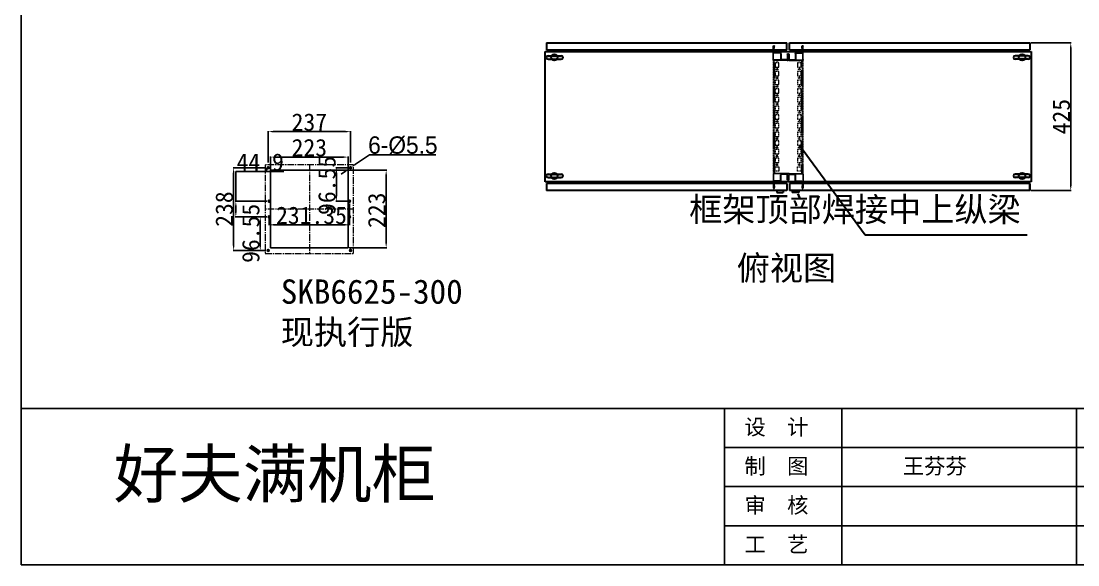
# Model space of a CAD drawing. Header units: millimetres. Extents: x 6893 to 19543, y -3475 to 6590.
# Drawn here: x 6893 to 9936, y -3475 to -1910 of the extents above; entities that cross this region are included whole.
import ezdxf

# ---------------------------------------------------------------- set-up
doc = ezdxf.new("R2010")
doc.units = ezdxf.units.MM
for name, pattern in [('ACAD_ISO04W100', [30, 24, -3, 0, -3]), ('CENTER2', [28.575, 19.05, -3.175, 3.175, -3.175]), ('HIDDEN', [1.905, 1.27, -0.635]), ('HIDDEN2', [4.7625, 3.175, -1.5875])]:
    doc.linetypes.add(name, pattern=pattern)
for name, color, linetype in [('shixian', 7, 'Continuous'), ('tukuang', 7, 'Continuous'), ('xuxian1', 6, 'ACAD_ISO04W100')]:
    doc.layers.add(name, color=color, linetype=linetype)
for name, color, linetype, lineweight in [('中心线', 1, 'CENTER2', 15), ('图框', 7, 'Continuous', 15), ('注释层', 3, 'Continuous', 0), ('轮廓层', 7, 'Continuous', 30), ('轮廓线', 7, 'Continuous', 25)]:
    doc.layers.add(name, color=color, linetype=linetype, lineweight=lineweight)
doc.styles.add('SLDTEXTSTYLE0', font='')
doc.styles.get("Standard").update_dxf_attribs({"font": ''})
doc.styles.get('SLDTEXTSTYLE0').set_extended_font_data('宋体')
doc.styles.get('Standard').set_extended_font_data('SimSun')
doc.dimstyles.new('50#', dxfattribs={"dimtxt": 50, "dimasz": 15, "dimexe": 1.5, "dimexo": 3, "dimgap": 2, "dimtad": 1, "dimtoh": 1, "dimzin": 12, "dimdsep": 46, "dimtxsty": 'Standard', "dimcen": 20, "dimclrd": 3, "dimclre": 3, "dimclrt": 7, "dimadec": 0, "dimazin": 3, "dimtfac": 1, "dimtmove": 0, "dimatfit": 3, "dimfxl": 1, "dimarcsym": 0})

# ---------------------------------------------------------------- blocks, each defined once
blk = doc.blocks.new('*D213')
at = {"layer": 'Defpoints', "color": 0, "transparency": 16777216}
for p in [(9797.7, -1972.7), (9797.7, -2397.7), (9915.3, -2397.7)]:
    blk.add_point(p, dxfattribs=at)
at = {"layer": '轮廓层', "color": 3, "lineweight": -2, "transparency": 16777216}
for p, q in [((9800.7, -1972.7), (9916.8, -1972.7)), ((9915.3, -1987.7), (9915.3, -2382.7)), ((9800.7, -2397.7), (9916.8, -2397.7))]:
    blk.add_line(p, q, dxfattribs=at)
at = {"layer": '轮廓层', "color": 3, "transparency": 16777216}
for points in [[(9917.8, -1987.7), (9912.8, -1987.7), (9915.3, -1972.7)], [(9912.8, -2382.7), (9917.8, -2382.7), (9915.3, -2397.7)]]:
    blk.add_solid(points, dxfattribs=at)
at = {"layer": '轮廓层', "color": 7, "transparency": 16777216, "insert": (9888.3, -2185.2), "char_height": 50, "attachment_point": 5, "rotation": 90}
blk.add_mtext('425', dxfattribs=at)
blk = doc.blocks.new('图框1')
for p, q in [((139.58, 52.16), (139.58, 72.16)), ((154.58, 52.16), (154.58, 72.16)), ((184.58, 52.16), (184.58, 72.16)), ((333.58, 67.16), (139.58, 67.16)), ((333.58, 62.16), (139.58, 62.16)), ((333.58, 57.16), (139.58, 57.16))]:
    blk.add_line(p, q)
at = {"layer": 'tukuang', "linetype": 'ByBlock'}
blk.add_line((333.58, 72.16), (49.58, 72.16), dxfattribs=at)
at = {"layer": 'xuxian1', "linetype": 'ByBlock'}
for p, q in [((49.58, 52.16), (49.58, 247.16)), ((333.58, 52.16), (49.58, 52.16))]:
    blk.add_line(p, q, dxfattribs=at)
at = {"insert": (61.43, 66.81), "char_height": 6.0463, "width": 122.1343, "attachment_point": 1}
blk.add_mtext('{\\fSimSun|b0|i0|c134|p2;好夫满机柜}', dxfattribs=at)
at = {"layer": 'shixian', "char_height": 2, "width": 17.993, "attachment_point": 1}
for s, insert in [('设  计', (142.12, 70.78)), ('制  图', (142.12, 65.78)), ('{\\f宋体|b0|i0|c134|p2;王芬芬', (162.37, 65.78)), ('审  核', (142.12, 60.78)), ('工  艺', (142.12, 55.78))]:
    blk.add_mtext(s, dxfattribs=dict(at, insert=insert))
blk = doc.blocks.new('A$C0BB32EA6')
at = {"color": 6, "linetype": 'HIDDEN2', "lineweight": 0}
for p, q in [((1.5, 325.1), (0, 325.1)), ((1.5, 321.1), (0, 321.1)), ((0, 316.6), (1.5, 316.6)), ((1.5, 312.6), (0, 312.6)), ((1.5, 312.6), (0, 312.6)), ((2.5, 324.8), (2.5, 0)), ((84.5, 0), (84.5, 324.8)), ((85.5, 325.1), (87, 325.1)), ((87, 321.1), (85.5, 321.1)), ((85.5, 316.6), (87, 316.6)), ((85.5, 312.6), (87, 312.6)), ((85.5, 312.6), (87, 312.6)), ((1.5, 300.1), (0, 300.1)), ((1.5, 300.1), (0, 300.1)), ((1.5, 296.1), (0, 296.1)), ((0, 291.6), (1.5, 291.6)), ((1.5, 287.6), (0, 287.6)), ((1.5, 287.6), (0, 287.6)), ((1.5, 275.1), (0, 275.1)), ((1.5, 275.1), (0, 275.1)), ((1.5, 275.1), (0, 275.1)), ((85.5, 300.1), (87, 300.1)), ((85.5, 300.1), (87, 300.1)), ((87, 296.1), (85.5, 296.1)), ((85.5, 291.6), (87, 291.6)), ((85.5, 287.6), (87, 287.6)), ((85.5, 287.6), (87, 287.6)), ((85.5, 275.1), (87, 275.1)), ((85.5, 275.1), (87, 275.1)), ((85.5, 275.1), (87, 275.1)), ((1.5, 271.1), (0, 271.1)), ((1.5, 271.1), (0, 271.1)), ((1.5, 271.1), (0, 271.1)), ((0, 266.6), (1.5, 266.6)), ((0, 266.6), (1.5, 266.6)), ((0, 266.6), (1.5, 266.6)), ((1.5, 262.6), (0, 262.6)), ((1.5, 262.6), (0, 262.6)), ((1.5, 262.6), (0, 262.6)), ((1.5, 250.1), (0, 250.1)), ((1.5, 250.1), (0, 250.1)), ((1.5, 250.1), (0, 250.1)), ((1.5, 250.1), (0, 250.1)), ((1.5, 246.1), (0, 246.1)), ((1.5, 246.1), (0, 246.1)), ((1.5, 246.1), (0, 246.1)), ((1.5, 246.1), (0, 246.1)), ((87, 271.1), (85.5, 271.1)), ((87, 271.1), (85.5, 271.1)), ((87, 271.1), (85.5, 271.1)), ((85.5, 266.6), (87, 266.6)), ((85.5, 266.6), (87, 266.6)), ((85.5, 266.6), (87, 266.6)), ((85.5, 262.6), (87, 262.6)), ((85.5, 262.6), (87, 262.6)), ((85.5, 262.6), (87, 262.6)), ((85.5, 250.1), (87, 250.1)), ((85.5, 250.1), (87, 250.1)), ((85.5, 250.1), (87, 250.1)), ((85.5, 250.1), (87, 250.1)), ((87, 246.1), (85.5, 246.1)), ((87, 246.1), (85.5, 246.1)), ((87, 246.1), (85.5, 246.1)), ((87, 246.1), (85.5, 246.1)), ((0, 241.6), (1.5, 241.6)), ((0, 241.6), (1.5, 241.6)), ((0, 241.6), (1.5, 241.6)), ((0, 241.6), (1.5, 241.6)), ((1.5, 237.6), (0, 237.6)), ((1.5, 237.6), (0, 237.6)), ((1.5, 237.6), (0, 237.6)), ((1.5, 237.6), (0, 237.6)), ((1.5, 225.1), (0, 225.1)), ((1.5, 225.1), (0, 225.1)), ((1.5, 225.1), (0, 225.1)), ((1.5, 225.1), (0, 225.1)), ((1.5, 221.1), (0, 221.1)), ((1.5, 221.1), (0, 221.1)), ((1.5, 221.1), (0, 221.1)), ((1.5, 221.1), (0, 221.1)), ((0, 216.6), (1.5, 216.6)), ((0, 216.6), (1.5, 216.6)), ((0, 216.6), (1.5, 216.6)), ((0, 216.6), (1.5, 216.6)), ((85.5, 241.6), (87, 241.6)), ((85.5, 241.6), (87, 241.6)), ((85.5, 241.6), (87, 241.6)), ((85.5, 241.6), (87, 241.6)), ((85.5, 237.6), (87, 237.6)), ((85.5, 237.6), (87, 237.6)), ((85.5, 237.6), (87, 237.6)), ((85.5, 237.6), (87, 237.6)), ((85.5, 225.1), (87, 225.1)), ((85.5, 225.1), (87, 225.1)), ((85.5, 225.1), (87, 225.1)), ((85.5, 225.1), (87, 225.1)), ((87, 221.1), (85.5, 221.1)), ((87, 221.1), (85.5, 221.1)), ((87, 221.1), (85.5, 221.1)), ((87, 221.1), (85.5, 221.1)), ((85.5, 216.6), (87, 216.6)), ((85.5, 216.6), (87, 216.6)), ((85.5, 216.6), (87, 216.6)), ((85.5, 216.6), (87, 216.6)), ((1.5, 212.6), (0, 212.6)), ((1.5, 212.6), (0, 212.6)), ((1.5, 212.6), (0, 212.6)), ((1.5, 212.6), (0, 212.6)), ((1.5, 200.1), (0, 200.1)), ((1.5, 200.1), (0, 200.1)), ((1.5, 200.1), (0, 200.1)), ((1.5, 200.1), (0, 200.1)), ((1.5, 196.1), (0, 196.1)), ((1.5, 196.1), (0, 196.1)), ((1.5, 196.1), (0, 196.1)), ((1.5, 196.1), (0, 196.1)), ((0, 191.6), (1.5, 191.6)), ((0, 191.6), (1.5, 191.6)), ((0, 191.6), (1.5, 191.6)), ((0, 191.6), (1.5, 191.6)), ((1.5, 187.6), (0, 187.6)), ((1.5, 187.6), (0, 187.6)), ((1.5, 187.6), (0, 187.6)), ((1.5, 187.6), (0, 187.6)), ((85.5, 212.6), (87, 212.6)), ((85.5, 212.6), (87, 212.6)), ((85.5, 212.6), (87, 212.6)), ((85.5, 212.6), (87, 212.6)), ((85.5, 200.1), (87, 200.1)), ((85.5, 200.1), (87, 200.1)), ((85.5, 200.1), (87, 200.1)), ((85.5, 200.1), (87, 200.1)), ((87, 196.1), (85.5, 196.1)), ((87, 196.1), (85.5, 196.1)), ((87, 196.1), (85.5, 196.1)), ((87, 196.1), (85.5, 196.1)), ((85.5, 191.6), (87, 191.6)), ((85.5, 191.6), (87, 191.6)), ((85.5, 191.6), (87, 191.6)), ((85.5, 191.6), (87, 191.6)), ((85.5, 187.6), (87, 187.6)), ((85.5, 187.6), (87, 187.6)), ((85.5, 187.6), (87, 187.6)), ((85.5, 187.6), (87, 187.6)), ((1.5, 175.1), (0, 175.1)), ((1.5, 175.1), (0, 175.1)), ((1.5, 175.1), (0, 175.1)), ((1.5, 171.1), (0, 171.1)), ((1.5, 171.1), (0, 171.1)), ((1.5, 171.1), (0, 171.1)), ((0, 166.6), (1.5, 166.6)), ((0, 166.6), (1.5, 166.6)), ((0, 166.6), (1.5, 166.6)), ((1.5, 162.6), (0, 162.6)), ((1.5, 162.6), (0, 162.6)), ((1.5, 162.6), (0, 162.6)), ((85.5, 175.1), (87, 175.1)), ((85.5, 175.1), (87, 175.1)), ((85.5, 175.1), (87, 175.1)), ((87, 171.1), (85.5, 171.1)), ((87, 171.1), (85.5, 171.1)), ((87, 171.1), (85.5, 171.1)), ((85.5, 166.6), (87, 166.6)), ((85.5, 166.6), (87, 166.6)), ((85.5, 166.6), (87, 166.6)), ((85.5, 162.6), (87, 162.6)), ((85.5, 162.6), (87, 162.6)), ((85.5, 162.6), (87, 162.6)), ((1.5, 150.1), (0, 150.1)), ((1.5, 146.1), (0, 146.1)), ((0, 141.6), (1.5, 141.6)), ((1.5, 137.6), (0, 137.6)), ((1.5, 125.1), (0, 125.1)), ((85.5, 150.1), (87, 150.1)), ((87, 146.1), (85.5, 146.1)), ((85.5, 141.6), (87, 141.6)), ((85.5, 137.6), (87, 137.6)), ((85.5, 125.1), (87, 125.1)), ((1.5, 121.1), (0, 121.1)), ((0, 116.6), (1.5, 116.6)), ((1.5, 112.6), (0, 112.6)), ((1.5, 100.1), (0, 100.1)), ((1.5, 96.1), (0, 96.1)), ((0, 91.6), (1.5, 91.6)), ((87, 121.1), (85.5, 121.1)), ((85.5, 116.6), (87, 116.6)), ((85.5, 112.6), (87, 112.6)), ((85.5, 100.1), (87, 100.1)), ((87, 96.1), (85.5, 96.1)), ((85.5, 91.6), (87, 91.6)), ((1.5, 87.6), (0, 87.6)), ((1.5, 75.1), (0, 75.1)), ((1.5, 71.1), (0, 71.1)), ((0, 66.6), (1.5, 66.6)), ((1.5, 62.6), (0, 62.6)), ((85.5, 87.6), (87, 87.6)), ((85.5, 75.1), (87, 75.1)), ((87, 71.1), (85.5, 71.1)), ((85.5, 66.6), (87, 66.6)), ((85.5, 62.6), (87, 62.6)), ((1.5, 50.1), (0, 50.1)), ((1.5, 46.1), (0, 46.1)), ((0, 41.6), (1.5, 41.6)), ((1.5, 37.6), (0, 37.6)), ((85.5, 50.1), (87, 50.1)), ((87, 46.1), (85.5, 46.1)), ((85.5, 41.6), (87, 41.6)), ((85.5, 37.6), (87, 37.6)), ((1.5, 25.1), (0, 25.1)), ((1.5, 21.1), (0, 21.1)), ((0, 16.6), (1.5, 16.6)), ((85.5, 25.1), (87, 25.1)), ((87, 21.1), (85.5, 21.1)), ((85.5, 16.6), (87, 16.6)), ((85.5, 12.1), (87, 12.1)), ((85.5, 8.1), (87, 8.1))]:
    blk.add_line(p, q, dxfattribs=at)
at = {"color": 6, "linetype": 'HIDDEN2', "lineweight": 15}
for p, q in [((0, 324.8), (0, 0)), ((0, 324.8), (2.5, 324.8)), ((2.5, 324.8), (2.5, 0)), ((41, 324.8), (2.5, 324.8)), ((16.8, 318.6), (6.3, 318.6)), ((6.3, 318.6), (6.3, 306.1)), ((16.8, 318.6), (6.3, 318.6)), ((6.3, 318.6), (6.3, 306.1)), ((6.3, 306.1), (16.8, 306.1)), ((6.3, 306.1), (16.8, 306.1)), ((16.8, 306.1), (16.8, 318.6)), ((16.8, 306.1), (16.8, 318.6)), ((41, 324.8), (43.5, 324.8)), ((46, 324.8), (43.5, 324.8)), ((46, 324.8), (84.5, 324.8)), ((80.8, 318.6), (70.3, 318.6)), ((70.3, 318.6), (70.3, 306.1)), ((80.8, 318.6), (70.3, 318.6)), ((70.3, 318.6), (70.3, 306.1)), ((70.3, 306.1), (80.8, 306.1)), ((70.3, 306.1), (80.8, 306.1)), ((80.8, 306.1), (80.8, 318.6)), ((80.8, 306.1), (80.8, 318.6)), ((84.5, 0), (84.5, 324.8)), ((87, 324.8), (84.5, 324.8)), ((87, 0), (87, 324.8)), ((16.8, 293.6), (6.3, 293.6)), ((6.3, 293.6), (6.3, 281.1)), ((16.8, 293.6), (6.3, 293.6)), ((6.3, 293.6), (6.3, 281.1)), ((6.3, 281.1), (16.8, 281.1)), ((6.3, 281.1), (16.8, 281.1)), ((16.8, 281.1), (16.8, 293.6)), ((16.8, 281.1), (16.8, 293.6)), ((80.8, 293.6), (70.3, 293.6)), ((70.3, 293.6), (70.3, 281.1)), ((80.8, 293.6), (70.3, 293.6)), ((70.3, 293.6), (70.3, 281.1)), ((70.3, 281.1), (80.8, 281.1)), ((70.3, 281.1), (80.8, 281.1)), ((80.8, 281.1), (80.8, 293.6)), ((80.8, 281.1), (80.8, 293.6)), ((16.8, 268.6), (6.3, 268.6)), ((6.3, 268.6), (6.3, 256.1)), ((16.8, 268.6), (6.3, 268.6)), ((6.3, 268.6), (6.3, 256.1)), ((16.8, 268.6), (6.3, 268.6)), ((6.3, 268.6), (6.3, 256.1)), ((6.3, 256.1), (16.8, 256.1)), ((6.3, 256.1), (16.8, 256.1)), ((6.3, 256.1), (16.8, 256.1)), ((16.8, 243.6), (6.3, 243.6)), ((6.3, 243.6), (6.3, 231.1)), ((16.8, 243.6), (6.3, 243.6)), ((6.3, 243.6), (6.3, 231.1)), ((16.8, 243.6), (6.3, 243.6)), ((6.3, 243.6), (6.3, 231.1)), ((16.8, 243.6), (6.3, 243.6)), ((6.3, 243.6), (6.3, 231.1)), ((16.8, 256.1), (16.8, 268.6)), ((16.8, 256.1), (16.8, 268.6)), ((16.8, 256.1), (16.8, 268.6)), ((16.8, 231.1), (16.8, 243.6)), ((16.8, 231.1), (16.8, 243.6)), ((16.8, 231.1), (16.8, 243.6)), ((16.8, 231.1), (16.8, 243.6)), ((80.8, 268.6), (70.3, 268.6)), ((70.3, 268.6), (70.3, 256.1)), ((80.8, 268.6), (70.3, 268.6)), ((70.3, 268.6), (70.3, 256.1)), ((80.8, 268.6), (70.3, 268.6)), ((70.3, 268.6), (70.3, 256.1)), ((70.3, 256.1), (80.8, 256.1)), ((70.3, 256.1), (80.8, 256.1)), ((70.3, 256.1), (80.8, 256.1)), ((80.8, 243.6), (70.3, 243.6)), ((70.3, 243.6), (70.3, 231.1)), ((80.8, 243.6), (70.3, 243.6)), ((70.3, 243.6), (70.3, 231.1)), ((80.8, 243.6), (70.3, 243.6)), ((70.3, 243.6), (70.3, 231.1)), ((80.8, 243.6), (70.3, 243.6)), ((70.3, 243.6), (70.3, 231.1)), ((80.8, 256.1), (80.8, 268.6)), ((80.8, 256.1), (80.8, 268.6)), ((80.8, 256.1), (80.8, 268.6)), ((80.8, 231.1), (80.8, 243.6)), ((80.8, 231.1), (80.8, 243.6)), ((80.8, 231.1), (80.8, 243.6)), ((80.8, 231.1), (80.8, 243.6)), ((6.3, 231.1), (16.8, 231.1)), ((6.3, 231.1), (16.8, 231.1)), ((6.3, 231.1), (16.8, 231.1)), ((6.3, 231.1), (16.8, 231.1)), ((16.8, 218.6), (6.3, 218.6)), ((6.3, 218.6), (6.3, 206.1)), ((16.8, 218.6), (6.3, 218.6)), ((6.3, 218.6), (6.3, 206.1)), ((16.8, 218.6), (6.3, 218.6)), ((6.3, 218.6), (6.3, 206.1)), ((16.8, 218.6), (6.3, 218.6)), ((6.3, 218.6), (6.3, 206.1)), ((16.8, 206.1), (16.8, 218.6)), ((16.8, 206.1), (16.8, 218.6)), ((16.8, 206.1), (16.8, 218.6)), ((16.8, 206.1), (16.8, 218.6)), ((70.3, 231.1), (80.8, 231.1)), ((70.3, 231.1), (80.8, 231.1)), ((70.3, 231.1), (80.8, 231.1)), ((70.3, 231.1), (80.8, 231.1)), ((80.8, 218.6), (70.3, 218.6)), ((70.3, 218.6), (70.3, 206.1)), ((80.8, 218.6), (70.3, 218.6)), ((70.3, 218.6), (70.3, 206.1)), ((80.8, 218.6), (70.3, 218.6)), ((70.3, 218.6), (70.3, 206.1)), ((80.8, 218.6), (70.3, 218.6)), ((70.3, 218.6), (70.3, 206.1)), ((80.8, 206.1), (80.8, 218.6)), ((80.8, 206.1), (80.8, 218.6)), ((80.8, 206.1), (80.8, 218.6)), ((80.8, 206.1), (80.8, 218.6)), ((6.3, 206.1), (16.8, 206.1)), ((6.3, 206.1), (16.8, 206.1)), ((6.3, 206.1), (16.8, 206.1)), ((6.3, 206.1), (16.8, 206.1)), ((16.8, 193.6), (6.3, 193.6)), ((6.3, 193.6), (6.3, 181.1)), ((16.8, 193.6), (6.3, 193.6)), ((6.3, 193.6), (6.3, 181.1)), ((16.8, 193.6), (6.3, 193.6)), ((6.3, 193.6), (6.3, 181.1)), ((16.8, 193.6), (6.3, 193.6)), ((6.3, 193.6), (6.3, 181.1)), ((16.8, 181.1), (16.8, 193.6)), ((16.8, 181.1), (16.8, 193.6)), ((16.8, 181.1), (16.8, 193.6)), ((16.8, 181.1), (16.8, 193.6)), ((70.3, 206.1), (80.8, 206.1)), ((70.3, 206.1), (80.8, 206.1)), ((70.3, 206.1), (80.8, 206.1)), ((70.3, 206.1), (80.8, 206.1)), ((80.8, 193.6), (70.3, 193.6)), ((70.3, 193.6), (70.3, 181.1)), ((80.8, 193.6), (70.3, 193.6)), ((70.3, 193.6), (70.3, 181.1)), ((80.8, 193.6), (70.3, 193.6)), ((70.3, 193.6), (70.3, 181.1)), ((80.8, 193.6), (70.3, 193.6)), ((70.3, 193.6), (70.3, 181.1)), ((80.8, 181.1), (80.8, 193.6)), ((80.8, 181.1), (80.8, 193.6)), ((80.8, 181.1), (80.8, 193.6)), ((80.8, 181.1), (80.8, 193.6)), ((6.3, 181.1), (16.8, 181.1)), ((6.3, 181.1), (16.8, 181.1)), ((6.3, 181.1), (16.8, 181.1)), ((6.3, 181.1), (16.8, 181.1)), ((16.8, 168.6), (6.3, 168.6)), ((6.3, 168.6), (6.3, 156.1)), ((16.8, 168.6), (6.3, 168.6)), ((6.3, 168.6), (6.3, 156.1)), ((16.8, 168.6), (6.3, 168.6)), ((6.3, 168.6), (6.3, 156.1)), ((6.3, 156.1), (16.8, 156.1)), ((6.3, 156.1), (16.8, 156.1)), ((6.3, 156.1), (16.8, 156.1)), ((16.8, 156.1), (16.8, 168.6)), ((16.8, 156.1), (16.8, 168.6)), ((16.8, 156.1), (16.8, 168.6)), ((70.3, 181.1), (80.8, 181.1)), ((70.3, 181.1), (80.8, 181.1)), ((70.3, 181.1), (80.8, 181.1)), ((70.3, 181.1), (80.8, 181.1)), ((80.8, 168.6), (70.3, 168.6)), ((70.3, 168.6), (70.3, 156.1)), ((80.8, 168.6), (70.3, 168.6)), ((70.3, 168.6), (70.3, 156.1)), ((80.8, 168.6), (70.3, 168.6)), ((70.3, 168.6), (70.3, 156.1)), ((70.3, 156.1), (80.8, 156.1)), ((70.3, 156.1), (80.8, 156.1)), ((70.3, 156.1), (80.8, 156.1)), ((80.8, 156.1), (80.8, 168.6)), ((80.8, 156.1), (80.8, 168.6)), ((80.8, 156.1), (80.8, 168.6)), ((16.8, 143.6), (6.3, 143.6)), ((6.3, 143.6), (6.3, 131.1)), ((6.3, 131.1), (16.8, 131.1)), ((16.8, 131.1), (16.8, 143.6)), ((80.8, 143.6), (70.3, 143.6)), ((70.3, 143.6), (70.3, 131.1)), ((70.3, 131.1), (80.8, 131.1)), ((80.8, 131.1), (80.8, 143.6)), ((16.8, 118.6), (6.3, 118.6)), ((6.3, 118.6), (6.3, 106.1)), ((6.3, 106.1), (16.8, 106.1)), ((16.8, 93.6), (6.3, 93.6)), ((6.3, 93.6), (6.3, 81.1)), ((16.8, 106.1), (16.8, 118.6)), ((16.8, 81.1), (16.8, 93.6)), ((80.8, 118.6), (70.3, 118.6)), ((70.3, 118.6), (70.3, 106.1)), ((70.3, 106.1), (80.8, 106.1)), ((80.8, 93.6), (70.3, 93.6)), ((70.3, 93.6), (70.3, 81.1)), ((80.8, 106.1), (80.8, 118.6)), ((80.8, 81.1), (80.8, 93.6)), ((6.3, 81.1), (16.8, 81.1)), ((16.8, 68.6), (6.3, 68.6)), ((6.3, 68.6), (6.3, 56.1)), ((16.8, 56.1), (16.8, 68.6)), ((70.3, 81.1), (80.8, 81.1)), ((80.8, 68.6), (70.3, 68.6)), ((70.3, 68.6), (70.3, 56.1)), ((80.8, 56.1), (80.8, 68.6)), ((6.3, 56.1), (16.8, 56.1)), ((16.8, 43.6), (6.3, 43.6)), ((6.3, 43.6), (6.3, 31.1)), ((6.3, 31.1), (16.8, 31.1)), ((16.8, 31.1), (16.8, 43.6)), ((70.3, 56.1), (80.8, 56.1)), ((80.8, 43.6), (70.3, 43.6)), ((70.3, 43.6), (70.3, 31.1)), ((70.3, 31.1), (80.8, 31.1)), ((80.8, 31.1), (80.8, 43.6)), ((0, 0), (2.5, 0)), ((41, 0), (2.5, 0)), ((6.3, 6.1), (6.3, 18.6)), ((6.3, 18.6), (16.8, 18.6)), ((16.8, 6.1), (6.3, 6.1)), ((16.8, 18.6), (16.8, 6.1)), ((41, 0), (43.5, 0)), ((46, 0), (43.5, 0)), ((46, 0), (84.5, 0)), ((70.3, 18.6), (80.8, 18.6)), ((70.3, 6.1), (70.3, 18.6)), ((80.8, 6.1), (70.3, 6.1)), ((80.8, 18.6), (80.8, 6.1)), ((87, 0), (84.5, 0))]:
    blk.add_line(p, q, dxfattribs=at)
at = {"color": 6, "linetype": 'HIDDEN2', "lineweight": 0, "ltscale": 0.1}
for p, q in [((1.5, 324.8), (1.5, 0)), ((3, 324.8), (3, 0)), ((4, 324.8), (4, 0)), ((4.5, 324.8), (4.5, 0)), ((82.5, 0), (82.5, 324.8)), ((83, 0), (83, 324.8)), ((84, 0), (84, 324.8)), ((85.5, 0), (85.5, 324.8))]:
    blk.add_line(p, q, dxfattribs=at)
at = {"color": 6, "linetype": 'HIDDEN2', "lineweight": 15}
for centre in [(11.5, 324.8), (75.5, 324.8), (11.5, 299.8), (11.5, 299.8), (11.5, 274.8), (11.5, 274.8), (11.5, 274.8), (75.5, 299.8), (75.5, 299.8), (75.5, 274.8), (75.5, 274.8), (75.5, 274.8), (11.5, 249.8), (11.5, 249.8), (11.5, 249.8), (11.5, 249.8), (75.5, 249.8), (75.5, 249.8), (75.5, 249.8), (75.5, 249.8), (11.5, 224.8), (11.5, 224.8), (11.5, 224.8), (11.5, 224.8), (75.5, 224.8), (75.5, 224.8), (75.5, 224.8), (75.5, 224.8), (11.5, 199.8), (11.5, 199.8), (11.5, 199.8), (11.5, 199.8), (75.5, 199.8), (75.5, 199.8), (75.5, 199.8), (75.5, 199.8), (11.5, 174.8), (11.5, 174.8), (11.5, 174.8), (75.5, 174.8), (75.5, 174.8), (75.5, 174.8), (11.5, 149.8), (11.5, 124.8), (75.5, 149.8), (75.5, 124.8), (11.5, 99.8), (75.5, 99.8), (11.5, 74.8), (75.5, 74.8), (11.5, 49.8), (75.5, 49.8), (11.5, 24.8), (75.5, 24.8)]:
    blk.add_circle(centre, 2.25, dxfattribs=at)
blk = doc.blocks.new('A$C0F3E0099')
at = {"color": 6, "linetype": 'HIDDEN', "lineweight": 15}
for p, q in [((0, 41), (0, 2.3)), ((1.5, 41), (1.5, 19.5)), ((41, 43.5), (2.5, 43.5)), ((24, 42), (2.5, 42)), ((21.5, 23), (21.5, 39.5)), ((23, 23), (23, 39.5)), ((39.5, 40.5), (24, 40.5)), ((40.5, 25), (40.5, 39.5)), ((43.5, 25), (43.5, 41)), ((46, 43.5), (84.5, 43.5)), ((46.5, 25), (46.5, 39.5)), ((47.5, 40.5), (63, 40.5)), ((63, 42), (84.5, 42)), ((64, 23), (64, 39.5)), ((65.5, 23), (65.5, 39.5)), ((85.5, 41), (85.5, 19.5)), ((87, 41), (87, 2.3)), ((3, 19.5), (3, 8)), ((4.5, 8), (3, 8)), ((20.5, 22), (4, 22)), ((20.5, 20.5), (4, 20.5)), ((4.5, 8), (4.5, 2.3)), ((66.5, 22), (83, 22)), ((66.5, 20.5), (83, 20.5)), ((82.5, 8), (82.5, 2.3)), ((82.5, 8), (84, 8)), ((84, 19.5), (84, 8))]:
    blk.add_line(p, q, dxfattribs=at)
for centre, radius, start, end in [((2.5, 41), 2.5, 90, 180), ((2.5, 41), 1, 90, 180), ((24, 39.5), 2.5, 90, 180), ((24, 39.5), 1, 90, 180), ((39.5, 39.5), 1, 0, 90), ((41, 41), 2.5, 0, 90), ((46, 41), 2.5, 90, 180), ((47.5, 39.5), 1, 90, 180), ((63, 39.5), 2.5, 0, 90), ((63, 39.5), 1, 0, 90), ((84.5, 41), 2.5, 0, 90), ((84.5, 41), 1, 0, 90), ((2.3, 2.3), 2.25, 180, 0), ((4, 19.5), 2.5, 90, 180), ((4, 19.5), 1, 90, 180), ((20.5, 23), 2.5, 270, 0), ((20.5, 23), 1, 270, 0), ((42, 25), 1.5, 180, 0), ((45, 25), 1.5, 180, 0), ((66.5, 23), 2.5, 180, 270), ((66.5, 23), 1, 180, 270), ((84.8, 2.3), 2.25, 180, 0), ((83, 19.5), 2.5, 0, 90), ((83, 19.5), 1, 0, 90)]:
    blk.add_arc(centre, radius, start, end, dxfattribs=at)
blk = doc.blocks.new('*D262')
at = {"layer": 'Defpoints', "color": 0, "transparency": 16777216}
for p in [(7839.1, -2333.7), (7843.6, -2330.6)]:
    blk.add_point(p, dxfattribs=at)
at = {"layer": '轮廓层', "color": 3, "lineweight": -2, "transparency": 16777216}
for p, q in [((7895.7, -2294.9), (7856, -2322.1)), ((8086.7, -2294.9), (7895.7, -2294.9)), ((7826.7, -2342.2), (7814.3, -2350.7)), ((7839.1, -2333.7), (7843.6, -2330.6))]:
    blk.add_line(p, q, dxfattribs=at)
at = {"layer": '轮廓层', "color": 3, "transparency": 16777216}
for points in [[(7828.1, -2344.3), (7825.3, -2340.1), (7839.1, -2333.7)], [(7854.6, -2320.1), (7857.4, -2324.2), (7843.6, -2330.6)]]:
    blk.add_solid(points, dxfattribs=at)
at = {"layer": '轮廓层', "color": 7, "transparency": 16777216, "insert": (7992.2, -2267.9), "char_height": 50, "attachment_point": 5}
blk.add_mtext('{\\fMS PGothic|b0|i0|c134|p34;6-\\fMS PGothic|b0|i0|c128|p34;%%c5.5}', dxfattribs=at)
blk = doc.blocks.new('*D263')
at = {"layer": 'Defpoints', "color": 0, "transparency": 16777216}
for p in [(7834.4, -2301.7), (7611.4, -2341.8), (7834.4, -2341.8)]:
    blk.add_point(p, dxfattribs=at)
at = {"layer": '轮廓层', "color": 3, "lineweight": -2, "transparency": 16777216}
for p, q in [((7611.4, -2338.8), (7611.4, -2300.2)), ((7626.4, -2301.7), (7819.4, -2301.7)), ((7834.4, -2338.8), (7834.4, -2300.2))]:
    blk.add_line(p, q, dxfattribs=at)
at = {"layer": '轮廓层', "color": 3, "transparency": 16777216}
for points in [[(7626.4, -2299.2), (7626.4, -2304.2), (7611.4, -2301.7)], [(7819.4, -2304.2), (7819.4, -2299.2), (7834.4, -2301.7)]]:
    blk.add_solid(points, dxfattribs=at)
at = {"layer": '轮廓层', "color": 7, "transparency": 16777216, "insert": (7722.9, -2274.7), "char_height": 50, "attachment_point": 5}
blk.add_mtext('223', dxfattribs=at)
blk = doc.blocks.new('*D264')
at = {"layer": 'Defpoints', "color": 0, "transparency": 16777216}
for p in [(7841.4, -2228.3), (7604.4, -2320.1), (7841.4, -2320.1)]:
    blk.add_point(p, dxfattribs=at)
at = {"layer": '轮廓层', "color": 3, "lineweight": -2, "transparency": 16777216}
for p, q in [((7604.4, -2317.1), (7604.4, -2226.8)), ((7619.4, -2228.3), (7826.4, -2228.3)), ((7841.4, -2317.1), (7841.4, -2226.8))]:
    blk.add_line(p, q, dxfattribs=at)
at = {"layer": '轮廓层', "color": 3, "transparency": 16777216}
for points in [[(7619.4, -2225.8), (7619.4, -2230.8), (7604.4, -2228.3)], [(7826.4, -2230.8), (7826.4, -2225.8), (7841.4, -2228.3)]]:
    blk.add_solid(points, dxfattribs=at)
at = {"layer": '轮廓层', "color": 7, "transparency": 16777216, "insert": (7722.9, -2201.3), "char_height": 50, "attachment_point": 5}
blk.add_mtext('237', dxfattribs=at)
blk = doc.blocks.new('*D265')
at = {"layer": 'Defpoints', "color": 0, "transparency": 16777216}
for p in [(7600.6, -2332.2), (7504.9, -2570.2), (7600.6, -2570.2)]:
    blk.add_point(p, dxfattribs=at)
at = {"layer": '轮廓层', "color": 3, "lineweight": -2, "transparency": 16777216}
for p, q in [((7597.6, -2332.2), (7503.4, -2332.2)), ((7504.9, -2347.2), (7504.9, -2555.2)), ((7597.6, -2570.2), (7503.4, -2570.2))]:
    blk.add_line(p, q, dxfattribs=at)
at = {"layer": '轮廓层', "color": 3, "transparency": 16777216}
for points in [[(7507.4, -2347.2), (7502.4, -2347.2), (7504.9, -2332.2)], [(7502.4, -2555.2), (7507.4, -2555.2), (7504.9, -2570.2)]]:
    blk.add_solid(points, dxfattribs=at)
at = {"layer": '轮廓层', "color": 7, "transparency": 16777216, "insert": (7477.9, -2451.2), "char_height": 50, "attachment_point": 5, "rotation": 90}
blk.add_mtext('238', dxfattribs=at)
blk = doc.blocks.new('*D266')
at = {"layer": 'Defpoints', "color": 0, "transparency": 16777216}
for p in [(7603.5, -2473.6), (7581.5, -2570.2), (7600.6, -2570.2)]:
    blk.add_point(p, dxfattribs=at)
at = {"layer": '轮廓层', "color": 3, "lineweight": -2, "transparency": 16777216}
for p, q in [((7600.5, -2473.6), (7580, -2473.6)), ((7581.5, -2488.6), (7581.5, -2555.2)), ((7597.6, -2570.2), (7580, -2570.2))]:
    blk.add_line(p, q, dxfattribs=at)
at = {"layer": '轮廓层', "color": 3, "transparency": 16777216}
for points in [[(7584, -2488.6), (7579, -2488.6), (7581.5, -2473.6)], [(7579, -2555.2), (7584, -2555.2), (7581.5, -2570.2)]]:
    blk.add_solid(points, dxfattribs=at)
at = {"layer": '轮廓层', "color": 7, "transparency": 16777216, "insert": (7554.5, -2521), "char_height": 50, "attachment_point": 5, "rotation": 90}
blk.add_mtext('96.55', dxfattribs=at)
blk = doc.blocks.new('*D267')
at = {"layer": 'Defpoints', "color": 0, "transparency": 16777216}
for p in [(7834.4, -2339.7), (7944.1, -2339.7), (7834.4, -2562.7)]:
    blk.add_point(p, dxfattribs=at)
at = {"layer": '轮廓层', "color": 3, "lineweight": -2, "transparency": 16777216}
for p, q in [((7837.4, -2339.7), (7945.6, -2339.7)), ((7944.1, -2547.7), (7944.1, -2354.7)), ((7837.4, -2562.7), (7945.6, -2562.7))]:
    blk.add_line(p, q, dxfattribs=at)
at = {"layer": '轮廓层', "color": 3, "transparency": 16777216}
for points in [[(7946.6, -2354.7), (7941.6, -2354.7), (7944.1, -2339.7)], [(7941.6, -2547.7), (7946.6, -2547.7), (7944.1, -2562.7)]]:
    blk.add_solid(points, dxfattribs=at)
at = {"layer": '轮廓层', "color": 7, "transparency": 16777216, "insert": (7917.1, -2454.6), "char_height": 50, "attachment_point": 5, "rotation": 90}
blk.add_mtext('223', dxfattribs=at)
blk = doc.blocks.new('*D268')
at = {"layer": 'Defpoints', "color": 0, "transparency": 16777216}
for p in [(7800.6, -2332.2), (7837.6, -2332.2), (7834.8, -2428.7)]:
    blk.add_point(p, dxfattribs=at)
at = {"layer": '轮廓层', "color": 3, "lineweight": -2, "transparency": 16777216}
for p, q in [((7834.6, -2332.2), (7799.1, -2332.2)), ((7800.6, -2413.7), (7800.6, -2347.2)), ((7831.8, -2428.7), (7799.1, -2428.7))]:
    blk.add_line(p, q, dxfattribs=at)
at = {"layer": '轮廓层', "color": 3, "transparency": 16777216}
for points in [[(7803.1, -2347.2), (7798.1, -2347.2), (7800.6, -2332.2)], [(7798.1, -2413.7), (7803.1, -2413.7), (7800.6, -2428.7)]]:
    blk.add_solid(points, dxfattribs=at)
at = {"layer": '轮廓层', "color": 7, "transparency": 16777216, "insert": (7773.6, -2383.1), "char_height": 50, "attachment_point": 5, "rotation": 90}
blk.add_mtext('96.55', dxfattribs=at)
blk = doc.blocks.new('*D269')
at = {"layer": 'Defpoints', "color": 0, "transparency": 16777216}
for p in [(7838.5, -2432.5), (7607.2, -2469.9), (7838.5, -2496.4)]:
    blk.add_point(p, dxfattribs=at)
at = {"layer": '轮廓层', "color": 3, "lineweight": -2, "transparency": 16777216}
for p, q in [((7838.5, -2435.5), (7838.5, -2497.9)), ((7607.2, -2472.9), (7607.2, -2497.9)), ((7622.2, -2496.4), (7823.5, -2496.4))]:
    blk.add_line(p, q, dxfattribs=at)
at = {"layer": '轮廓层', "color": 3, "transparency": 16777216}
for points in [[(7622.2, -2493.9), (7622.2, -2498.9), (7607.2, -2496.4)], [(7823.5, -2498.9), (7823.5, -2493.9), (7838.5, -2496.4)]]:
    blk.add_solid(points, dxfattribs=at)
at = {"layer": '轮廓层', "color": 7, "transparency": 16777216, "insert": (7729, -2469.4), "char_height": 50, "attachment_point": 5}
blk.add_mtext('231.35', dxfattribs=at)
blk = doc.blocks.new('*D270')
at = {"layer": 'Defpoints', "color": 0, "transparency": 16777216}
for p in [(7511.2, -2428.7), (7603.5, -2428.7), (7586.4, -2473.6)]:
    blk.add_point(p, dxfattribs=at)
at = {"layer": '轮廓层', "color": 3, "lineweight": -2, "transparency": 16777216}
for p, q in [((7649.8, -2343.4), (7511.2, -2343.4)), ((7511.2, -2343.4), (7511.2, -2428.7)), ((7600.5, -2428.7), (7509.7, -2428.7)), ((7511.2, -2458.6), (7511.2, -2443.7)), ((7583.4, -2473.6), (7509.7, -2473.6))]:
    blk.add_line(p, q, dxfattribs=at)
at = {"layer": '轮廓层', "color": 3, "transparency": 16777216}
for points in [[(7513.7, -2443.7), (7508.7, -2443.7), (7511.2, -2428.7)], [(7508.7, -2458.6), (7513.7, -2458.6), (7511.2, -2473.6)]]:
    blk.add_solid(points, dxfattribs=at)
at = {"layer": '轮廓层', "color": 7, "transparency": 16777216, "insert": (7581.5, -2316.4), "char_height": 50, "attachment_point": 5}
blk.add_mtext('44.9', dxfattribs=at)

msp = doc.modelspace()

# ---------------------------------------------------------------- hatches: boundary and pattern name
at = {"layer": '轮廓层'}
h = msp.add_hatch(color=256, dxfattribs=at)
h.paths.add_polyline_path([(8420.403, -2009.8413), (8435.8531, -2009.8413, 0.563721818)])
h.paths.add_polyline_path([(8435.4196, -2019.8413), (8420.8366, -2019.8413, 0.507948707)])
h = msp.add_hatch(color=256, dxfattribs=at)
h.paths.add_polyline_path([(9783.0428, -2009.8413), (9767.5927, -2009.8413, -0.563721818)])
h.paths.add_polyline_path([(9768.0263, -2019.8413), (9782.6093, -2019.8413, -0.507948707)])
for points in [[(8448.3008, -2019.8413, 1), (8448.3008, -2009.8413), (8410.3218, -2009.8413, 1), (8410.3218, -2019.8413)], [(9755.145, -2019.8413, -1), (9755.145, -2009.8413), (9793.1241, -2009.8413, -1), (9793.1241, -2019.8413)], [(8448.3008, -2350.4601, -1), (8448.3008, -2360.4601), (8410.3218, -2360.4601, -1), (8410.3218, -2350.4601)], [(9755.145, -2350.4601, 1), (9755.145, -2360.4601), (9793.1241, -2360.4601, 1), (9793.1241, -2350.4601)]]:
    msp.add_hatch(color=256, dxfattribs=at).paths.add_polyline_path(points)
h = msp.add_hatch(color=256, dxfattribs=at)
h.paths.add_polyline_path([(8420.403, -2360.4601), (8435.8531, -2360.4601, -0.563721818)])
h.paths.add_polyline_path([(8435.4196, -2350.4601), (8420.8366, -2350.4601, -0.507948707)])
h = msp.add_hatch(color=256, dxfattribs=at)
h.paths.add_polyline_path([(9783.0428, -2360.4601), (9767.5927, -2360.4601, 0.563721818)])
h.paths.add_polyline_path([(9768.0263, -2350.4601), (9782.6093, -2350.4601, 0.507948707)])

# ---------------------------------------------------------------- linework, layer by layer
at = {"layer": '中心线', "linetype": 'CENTER2'}
for p, q in [((7600.6284, -2332.1607), (7608.1111, -2332.1607)), ((7604.3698, -2335.9021), (7604.3698, -2328.4194)), ((7722.8698, -2323.3934), (7722.8698, -2578.9281)), ((7837.6284, -2332.1607), (7845.1111, -2332.1607)), ((7841.3698, -2335.9021), (7841.3698, -2328.4194)), ((7603.4534, -2428.7107), (7610.9361, -2428.7107)), ((7607.1948, -2432.4521), (7607.1948, -2424.9694)), ((7834.8034, -2428.7107), (7842.2861, -2428.7107)), ((7838.5448, -2424.9694), (7838.5448, -2432.4521)), ((7850.6371, -2451.1607), (7595.1024, -2451.1607)), ((7603.4534, -2473.6107), (7610.9361, -2473.6107)), ((7607.1948, -2469.8694), (7607.1948, -2477.3521)), ((7834.8034, -2473.6107), (7842.2861, -2473.6107)), ((7838.5448, -2477.3521), (7838.5448, -2469.8694)), ((7600.6284, -2570.1607), (7608.1111, -2570.1607)), ((7604.3698, -2573.9021), (7604.3698, -2566.4194)), ((7837.6284, -2570.1607), (7845.1111, -2570.1607)), ((7841.3698, -2573.9021), (7841.3698, -2566.4194))]:
    msp.add_line(p, q, dxfattribs=at)
at = {"layer": '中心线'}
msp.add_lwpolyline([(7595.3698, -2578.6607), (7850.3698, -2578.6607), (7850.3698, -2323.6607), (7595.3698, -2323.6607)], close=True, dxfattribs=at)
at = {"layer": '轮廓层'}
for p, q in [((8405.7229, -1972.6507), (9097.7263, -1972.6507)), ((8405.7229, -1972.6507), (9097.7263, -1972.6507)), ((8405.7229, -1972.6507), (8405.7229, -1992.6507)), ((8405.7229, -1972.6507), (8405.7229, -1992.6507)), ((9097.7263, -1992.6507), (9097.7263, -1972.6507)), ((9105.7263, -1972.6507), (9797.7229, -1972.6507)), ((9105.7263, -1972.6507), (9797.7229, -1972.6507)), ((9105.7263, -1992.6507), (9105.7263, -1972.6507)), ((9797.7229, -1972.6507), (9797.7229, -1992.6507)), ((9797.7229, -1972.6507), (9797.7229, -1992.6507)), ((9797.7229, -1972.6507), (9797.7229, -1992.6507)), ((9797.7229, -1972.6507), (9797.7229, -1992.6507)), ((9797.7229, -1972.6507), (9797.7229, -1992.6507)), ((9797.7229, -1972.6507), (9797.7229, -1992.6507)), ((8401.7229, -2372.6507), (8401.7229, -1997.6507)), ((8401.7229, -1997.6507), (9801.7229, -1997.6507)), ((8405.7229, -1992.6507), (9097.7263, -1992.6507)), ((8405.7229, -1992.6507), (9097.7263, -1992.6507)), ((8414.9287, -1992.6507), (8414.9287, -1997.6507)), ((9088.5205, -1992.6507), (9088.5205, -1997.6507)), ((9105.7263, -1992.6507), (9797.7229, -1992.6507)), ((9105.7263, -1992.6507), (9797.7229, -1992.6507)), ((9114.9322, -1992.6507), (9114.9322, -1997.6507)), ((9788.5171, -1992.6507), (9788.5171, -1997.6507)), ((9788.5171, -1992.6507), (9788.5171, -1997.6507)), ((9801.7229, -1997.6507), (9801.7229, -2372.6507)), ((8410.3218, -2009.8413), (8448.3008, -2009.8413)), ((8410.3218, -2019.8413), (8448.3008, -2019.8413)), ((9793.1241, -2009.8413), (9755.145, -2009.8413)), ((9793.1241, -2019.8413), (9755.145, -2019.8413)), ((9133.8763, -2267.4007), (9323.367, -2525.6001)), ((9801.7229, -2372.6507), (8401.7229, -2372.6507)), ((8410.3218, -2350.4601), (8448.3008, -2350.4601)), ((8410.3218, -2360.4601), (8448.3008, -2360.4601)), ((8414.9287, -2377.6507), (8414.9287, -2372.6507)), ((9086.0896, -2377.6507), (9086.0896, -2372.6507)), ((9113.715, -2377.6507), (9113.715, -2372.6507)), ((9793.1241, -2350.4601), (9755.145, -2350.4601)), ((9793.1241, -2360.4601), (9755.145, -2360.4601)), ((9787.3033, -2377.6507), (9787.3033, -2372.6507)), ((9788.5171, -2377.6507), (9788.5171, -2372.6507)), ((9097.7263, -2377.6507), (8405.7229, -2377.6507)), ((9097.7263, -2377.6507), (8405.7229, -2377.6507)), ((8405.7229, -2377.6507), (8405.7229, -2397.6507)), ((8405.7229, -2377.6507), (8405.7229, -2397.6507)), ((9097.7263, -2397.6507), (8405.7229, -2397.6507)), ((9097.7263, -2397.6507), (8405.7229, -2397.6507)), ((9069.0454, -2397.6507), (9069.0454, -2403.6507)), ((9069.0454, -2403.6507), (9087.5454, -2403.6507)), ((9087.5454, -2397.6507), (9087.5454, -2403.6507)), ((9097.7263, -2377.6507), (9097.7263, -2397.6507)), ((9796.5092, -2377.6507), (9105.7263, -2377.6507)), ((9796.5092, -2377.6507), (9105.7263, -2377.6507)), ((9105.7263, -2377.6507), (9105.7263, -2397.6507)), ((9796.5092, -2397.6507), (9105.7263, -2397.6507)), ((9796.5092, -2397.6507), (9105.7263, -2397.6507)), ((9797.7229, -2377.6507), (9106.9401, -2377.6507)), ((9797.7229, -2377.6507), (9106.9401, -2377.6507)), ((9797.7229, -2397.6507), (9106.9401, -2397.6507)), ((9797.7229, -2397.6507), (9106.9401, -2397.6507)), ((9113.4729, -2397.6507), (9113.4729, -2403.6507)), ((9131.9729, -2403.6507), (9113.4729, -2403.6507)), ((9131.9729, -2397.6507), (9131.9729, -2403.6507)), ((9796.5092, -2377.6507), (9796.5092, -2397.6507)), ((9796.5092, -2377.6507), (9796.5092, -2397.6507)), ((9797.7229, -2377.6507), (9797.7229, -2397.6507)), ((9797.7229, -2377.6507), (9797.7229, -2397.6507)), ((9323.367, -2525.6001), (9790.2118, -2525.6001))]:
    msp.add_line(p, q, dxfattribs=at)
for points in [[(8410.3218, -2019.8413), (8410.3218, -2019.8418)], [(9793.1241, -2019.8413), (9793.1241, -2019.8418)], [(8410.3218, -2350.4601), (8410.3218, -2350.4596)], [(9793.1241, -2350.4601), (9793.1241, -2350.4596)]]:
    msp.add_lwpolyline(points, dxfattribs=at)
for centre in [(8428.1281, -2014.5157), (9775.3178, -2014.5157), (8428.1281, -2355.7857), (9775.3178, -2355.7857)]:
    msp.add_circle(centre, 9.0293, dxfattribs=at)
for centre, start, end in [((8410.3218, -2014.8413), 90, 270), ((8448.3008, -2014.8413), 270, 90), ((9755.145, -2014.8413), 90, 270), ((9793.1241, -2014.8413), 270, 90), ((8410.3218, -2355.4601), 90, 270), ((8448.3008, -2355.4601), 270, 90), ((9755.145, -2355.4601), 90, 270), ((9793.1241, -2355.4601), 270, 90)]:
    msp.add_arc(centre, 5, start, end, dxfattribs=at)
at = {"layer": '轮廓线', "linetype": 'ByBlock'}
for p, q in [((7834.3698, -2339.6607), (7611.3698, -2339.6607)), ((7611.3698, -2339.6607), (7611.3698, -2562.6607)), ((7834.3698, -2339.6607), (7834.3698, -2562.6607)), ((7834.3698, -2562.6607), (7611.3698, -2562.6607))]:
    msp.add_line(p, q, dxfattribs=at)
for centre in [(7604.3698, -2332.1607), (7841.3698, -2332.1607), (7607.1948, -2428.7107), (7838.5448, -2428.7107), (7607.1948, -2473.6107), (7838.5448, -2473.6107), (7604.3698, -2570.1607), (7841.3698, -2570.1607)]:
    msp.add_circle(centre, 2.75, dxfattribs=at)

# ---------------------------------------------------------------- block references
at = {"layer": 'shixian', "xscale": 22.50881212445511, "yscale": 22.50881212445165, "zscale": 22.50881212444691}
msp.add_blockref('图框1', (5776.9362, -4649.0462), dxfattribs=at)
at = {"layer": '轮廓层', "xscale": -1, "rotation": 180}
msp.add_blockref('A$C0F3E0099', (9058.2263, -1980.1517), dxfattribs=at)
at = {"layer": '轮廓层'}
for name, p in [('A$C0BB32EA6', (9058.2263, -2348.494)), ('A$C0F3E0099', (9058.2263, -2391.993))]:
    msp.add_blockref(name, p, dxfattribs=at)

# ---------------------------------------------------------------- texts
at = {"layer": '图框', "insert": (9293.9181, -2417.0571), "char_height": 70, "attachment_point": 2, "style": 'SLDTEXTSTYLE0'}
msp.add_mtext('{\\fSimSun|b0|i0|c134|p2;框架顶部焊接中上纵梁}', dxfattribs=at)
at = {"layer": '注释层', "color": 0, "char_height": 70, "width": 360.733247, "attachment_point": 1}
for s, insert in [('{\\fSimSun|b0|i0|c134|p2;俯视图}', (8953.511, -2585.7886)), ('SKB6625-300\\P现执行版', (7640.6977, -2653.6742))]:
    msp.add_mtext(s, dxfattribs=dict(at, insert=insert))

# ---------------------------------------------------------------- dimensions: what is measured, and where the dimension line sits
at = {"layer": '轮廓层'}
dim = msp.add_linear_dim(base=(9915.2798, -2397.6507), p1=(9797.7229, -1972.6507), p2=(9797.7229, -2397.6507), angle=90, dimstyle='50#', dxfattribs=at)
dim.commit()
dim.dimension.update_dxf_attribs({"geometry": '*D213', "text_midpoint": (9888.2798, -2185.1507)})
for base, p1, p2, picture, middle in [((7841.3698, -2228.2672), (7604.3698, -2320.0916), (7841.3698, -2320.0916), '*D264', (7722.8698, -2228.2672)), ((7834.3698, -2301.7001), (7611.3698, -2341.7568), (7834.3698, -2341.7568), '*D263', (7722.8698, -2301.7001)), ((7838.5448, -2496.4224), (7607.1948, -2469.8694), (7838.5448, -2432.4521), '*D269', (7728.9536, -2496.4224))]:
    dim = msp.add_linear_dim(base=base, p1=p1, p2=p2, dimstyle='50#', dxfattribs=at)
    dim.commit()
    dim.dimension.update_dxf_attribs({"geometry": picture, "text_midpoint": middle, "dimtype": 160})
dim = msp.add_diameter_dim_2p(p1=(7839.1006, -2333.7143), p2=(7843.6389, -2330.6072), text='{\\fMS PGothic|b0|i0|c134|p34;6-\\fMS PGothic|b0|i0|c128|p34;<>}', dimstyle='50#', dxfattribs=at)
dim.commit()
dim.dimension.update_dxf_attribs({"geometry": '*D262', "text_midpoint": (7895.7297, -2294.9431), "dimtype": 163})
for base, p1, p2, angle, picture, middle in [((7511.2076, -2428.7107), (7586.4076, -2473.6107), (7603.4534, -2428.7107), 90, '*D270', (7581.5037, -2343.4146)), ((7800.6233, -2332.1607), (7834.8034, -2428.7107), (7837.6284, -2332.1607), 270, '*D268', (7800.6233, -2383.114)), ((7504.8911, -2570.1607), (7600.6284, -2332.1607), (7600.6284, -2570.1607), 90, '*D265', (7504.8911, -2451.1607)), ((7944.0807, -2339.6607), (7834.3698, -2562.6607), (7834.3698, -2339.6607), 90, '*D267', (7944.0807, -2454.5897)), ((7581.5037, -2570.1607), (7603.4534, -2473.6107), (7600.6284, -2570.1607), 270, '*D266', (7581.5037, -2520.9941))]:
    dim = msp.add_linear_dim(base=base, p1=p1, p2=p2, angle=angle, dimstyle='50#', dxfattribs=at)
    dim.commit()
    dim.dimension.update_dxf_attribs({"geometry": picture, "text_midpoint": middle, "dimtype": 160})

doc.saveas('drawing.dxf')
